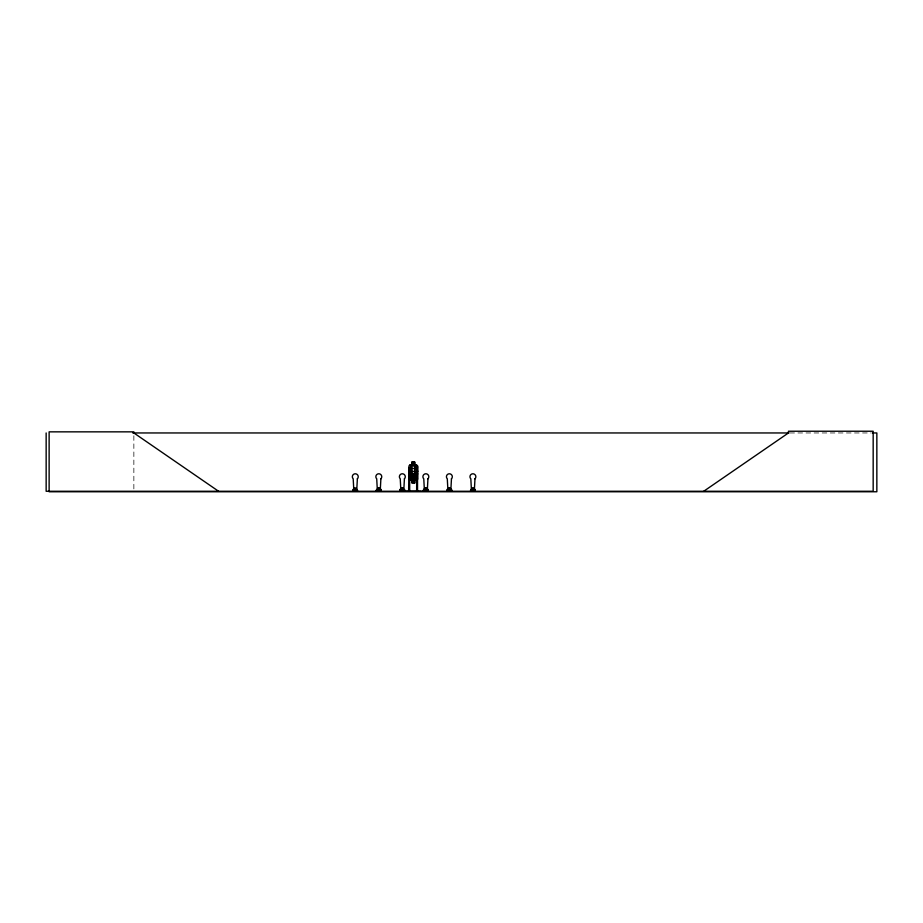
<?xml version="1.0" encoding="UTF-8"?>
<svg xmlns="http://www.w3.org/2000/svg" width="923" height="923" viewBox="0 0 923 923"><rect width="100%" height="100%" fill="white"/><g stroke="black" fill="none" stroke-linecap="round" stroke-linejoin="round"><path stroke-width="0.69" stroke-dasharray="4.62 3.46" d="M789.869 432.956L871.15 432.956M133.858 435.794L133.858 489.848"/><path stroke-width="1.38" d="M378.984 488.198L378.488 488.325M402.451 488.394L402.151 488.198M425.941 488.855L425.595 488.325L425.953 488.855M354.986 488.509L355.367 488.775M378.822 488.417L378.488 488.682M449.028 488.417L449.743 488.509L449.028 488.602M472.564 488.602L472.818 488.244M425.93 488.775L425.595 488.255L426.195 488.602M426.172 488.682L425.78 488.775M379.088 488.509L378.442 488.509L379.065 488.521M408.947 471.388L409.939 468.503L416.735 468.503L417.634 471.388M417.634 473.753L416.631 476.626L409.847 476.626L408.947 473.753M408.647 490.828L408.889 467.753L409.697 467.753L409.685 491.267L409.789 490.413L408.797 490.413M414.646 482.983L414.646 480.087L416.088 479.118L416.088 473.718L414.646 471.399L414.646 466.023L411.935 466.023L411.935 471.422L410.493 473.718L410.493 479.118L411.935 480.087L411.843 483.075L414.739 483.075L414.739 480.179M411.843 464.961L409.87 464.961L408.947 465.988L408.947 479.164L409.974 480.179L416.711 480.179L417.634 479.152L417.634 465.977L416.608 464.961L414.739 464.961L414.739 462.065L411.843 462.065L411.935 465.054L410.493 466.023L410.493 471.422L411.935 473.741L411.935 479.118L413.331 476.476C414.496 480.871 417.588 479.141 413.896 475.818C417.946 471.676 414.381 470.811 413.285 475.183C412.12 470.811 408.693 471.688 412.708 475.806L410.873 479.129L414.646 479.118L414.646 473.718L416.088 471.422L416.088 466.023L414.646 465.054L414.646 462.158L411.935 462.158M416.665 480.087L417.531 479.106M353.405 490.575L353.071 489.352L352.863 491.255M353.094 490.886L357.363 490.575M356.405 491.255L357.501 490.886L357.132 489.352L357.363 490.886M356.716 491.244L357.847 491.221L352.598 491.255M377.761 491.267L376.042 491.255L376.619 489.352L376.965 490.575M376.607 491.244L377.461 491.244M381.314 491.267L379.561 491.232L380.761 490.886L380.68 489.352M404.378 490.886L399.878 490.575L399.647 491.255M399.878 490.575L401.332 491.244L399.913 491.255M401.355 491.221L400.963 491.059M403.72 491.267L404.551 489.352L404.897 491.221L404.286 490.886M428.399 491.244L423.069 491.232L424.765 491.244M427.534 491.267L426.611 491.232L427.453 491.244C429.218 488.844 421.338 492.744 423.669 489.352M446.697 491.255L446.974 490.575L451.451 490.575M447.436 491.244L448.393 491.221L446.951 491.255M451.255 489.352L451.924 491.244L450.978 491.244L451.578 489.352L451.232 490.575M471.03 489.352L470.684 490.886C468.549 491.613 475.703 489.259 475.103 491.244M470.788 491.244L471.595 491.267M471.895 491.244L470.707 490.886M474.237 491.244L473.661 491.232L474.607 491.221L475.126 489.352L475.403 491.267M703.718 491.267L788.45 432.956L788.45 431.237L873.17 431.237L873.17 491.267L46.15 491.267L46.15 432.956M356.151 491.255L356.74 491.221M376.411 491.059L376.019 491.232M376.642 491.267L376.399 490.575L380.887 490.575M403.201 491.255L403.778 491.221M404.009 491.267L404.551 490.886L399.878 490.886M427.834 491.255L428.076 489.352L427.73 490.575M447.47 491.267L446.928 490.886L451.601 490.886M450.205 491.267L451.024 491.267M474.884 491.255L470.799 491.221M132.774 432.956L788.888 432.956M872.523 432.956L876.85 432.956L876.85 491.763L49.127 491.763L49.127 431.849L133.858 431.849L133.858 432.956L218.578 491.267M409.916 465.054L416.573 465.054M417.531 467.753L416.735 467.753L416.642 491.267M411.935 471.422L414.646 471.399M411.935 473.741L414.646 473.718M409.916 476.533L416.573 476.533M400.121 489.352L400.478 490.575L400.455 489.352M423.634 489.352L424.003 490.575M354.167 490.332L354.905 490.332M377.692 490.332L379.641 490.332M401.205 490.332L401.943 490.332M424.73 490.332L426.691 490.332M448.255 490.332L448.993 490.332M471.78 490.332L473.741 490.332M416.642 490.413L418.004 491.221M376.365 490.886L381.026 490.886M424.511 491.244L423.403 490.886M416.665 468.607L417.531 471.399M473.591 490.575L473.591 488.002L472.241 488.002L472.241 490.575M450.066 490.575L450.066 488.002L448.716 488.002L448.716 490.575M447.505 490.575L447.159 489.352L447.02 490.886M426.541 490.575L426.541 488.002L425.191 488.002L425.191 490.575M421.211 491.267L403.374 491.255L404.055 490.782M417.531 466.023L417.531 491.267M416.827 490.413L416.815 491.267M408.981 490.413L408.981 491.267M403.016 490.575L403.016 488.002L401.667 488.002L401.678 490.575M400.144 489.352L400.121 490.886M380.887 490.886L381.026 489.352L380.657 490.575M379.503 490.575L379.491 488.002L378.153 488.002L378.153 490.575M355.966 490.575L355.978 488.002L354.628 488.002L354.628 490.575M357.363 478.806L356.751 490.136L353.809 490.136L353.197 478.806A2.942 2.942 0 0 1 353.209 474.641A2.942 2.942 0 0 1 357.363 474.641A2.942 2.942 0 0 1 357.363 478.806M380.887 478.806L380.276 490.136L377.334 490.136L376.722 478.806A2.942 2.942 0 0 1 376.722 474.641A2.942 2.942 0 0 1 380.887 474.641A2.942 2.942 0 0 1 380.887 478.806M404.412 478.806L403.801 490.136L400.859 490.136L400.247 478.806A2.942 2.942 0 0 1 400.247 474.641A2.942 2.942 0 0 1 404.412 474.641A2.942 2.942 0 0 1 404.412 478.806M427.937 478.806L427.326 490.136L424.384 490.136L423.772 478.806A2.942 2.942 0 0 1 423.772 474.641A2.942 2.942 0 0 1 427.937 474.641A2.942 2.942 0 0 1 427.937 478.806M451.451 478.806L450.851 490.136L447.909 490.136L447.297 478.806A2.942 2.942 0 0 1 447.297 474.641A2.942 2.942 0 0 1 451.451 474.641A2.942 2.942 0 0 1 451.451 478.806M474.976 478.806L474.364 490.136L471.434 490.136L470.822 478.806A2.942 2.942 0 0 1 470.822 474.641A2.942 2.942 0 0 1 474.976 474.641A2.942 2.942 0 0 1 474.976 478.806M414.162 462.642L412.419 462.642L412.419 463.611L414.162 463.611L414.162 462.642M414.162 481.529L412.419 481.529L412.419 482.498L414.162 482.498L414.162 481.529"/></g></svg>
